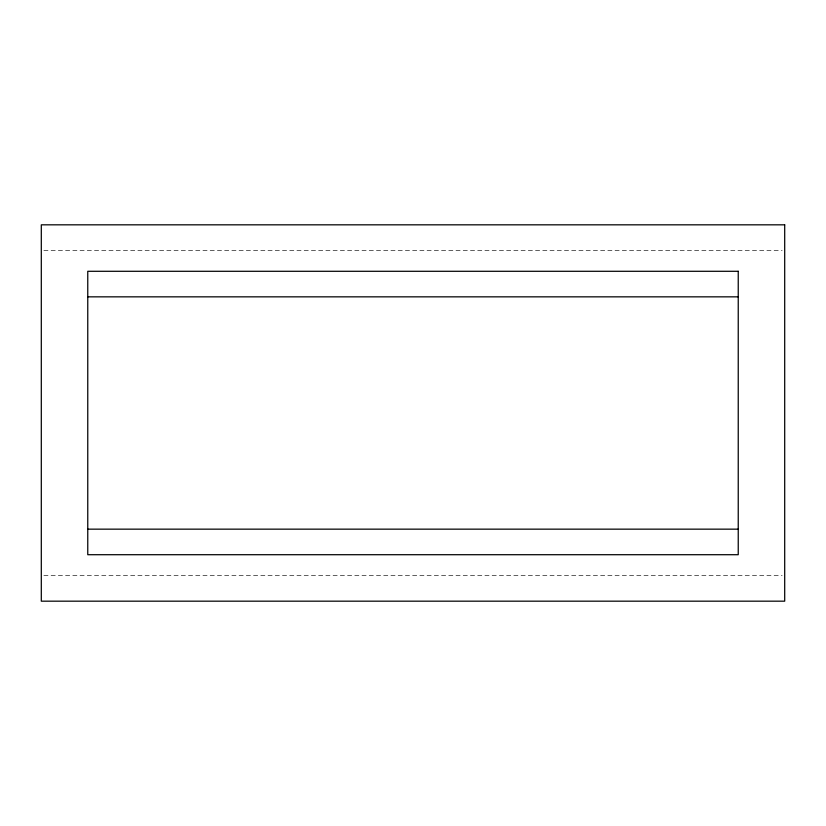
<?xml version="1.0" encoding="UTF-8"?>
<svg xmlns="http://www.w3.org/2000/svg" width="826" height="826" viewBox="0 0 826 826"><rect width="100%" height="100%" fill="white"/><g stroke="black" fill="none" stroke-linecap="round" stroke-linejoin="round"><path stroke-width="0.62" stroke-dasharray="4.13 3.1" d="M43.881 250.381L782.119 250.381M43.881 575.619L782.119 575.619"/><path stroke-width="1.24" d="M87.763 296.844L738.237 296.844M87.763 529.156L738.237 529.156M784.7 224.827L41.3 224.827L41.3 601.173L784.7 601.173L784.7 224.827M738.237 271.289L87.763 271.289L87.763 554.711L738.237 554.711L738.237 271.289"/></g></svg>
